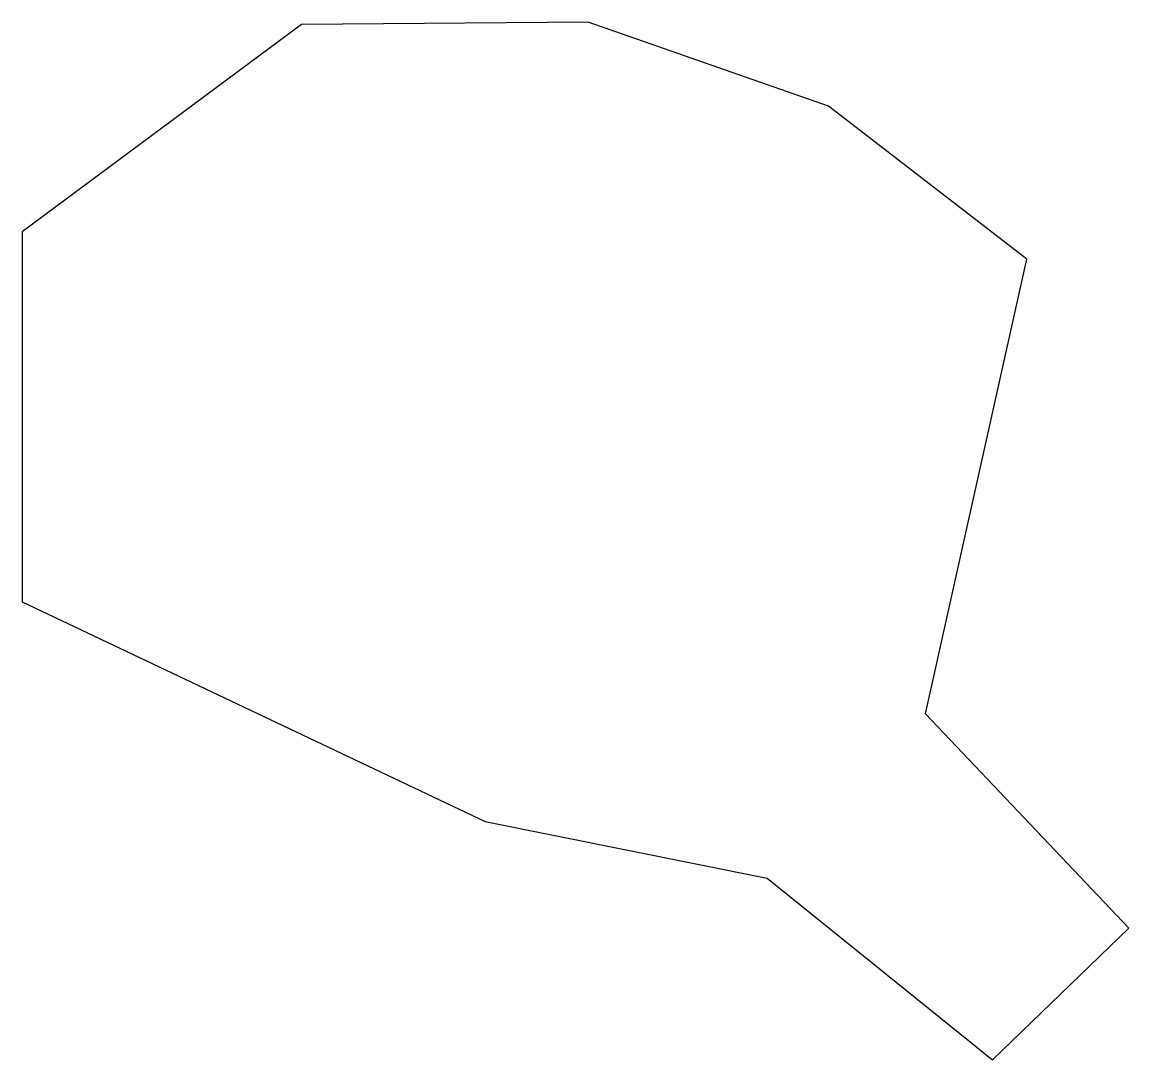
# Model space of a CAD drawing. Header units: millimetres. Extents: x -10 to 107, y -39 to 70.
import ezdxf

# ---------------------------------------------------------------- set-up
doc = ezdxf.new("R2010")
doc.units = ezdxf.units.MM

msp = doc.modelspace()

# ---------------------------------------------------------------- linework, layer by layer
for p, q in [((49.71, 70.13), (19.46, 69.86)), ((75.06, 61.26), (49.71, 70.13)), ((19.46, 69.86), (-10, 48)), ((95.97, 45.14), (75.06, 61.26)), ((-10, 48), (-10, 9)), ((85.27, -2.81), (95.97, 45.14)), ((-10, 9), (38.84, -14.16)), ((106.72, -25.4), (85.27, -2.81)), ((38.84, -14.16), (68.59, -20.13)), ((68.59, -20.13), (92.34, -39.29)), ((92.34, -39.29), (106.72, -25.4))]:
    msp.add_line(p, q)

doc.saveas('drawing.dxf')
